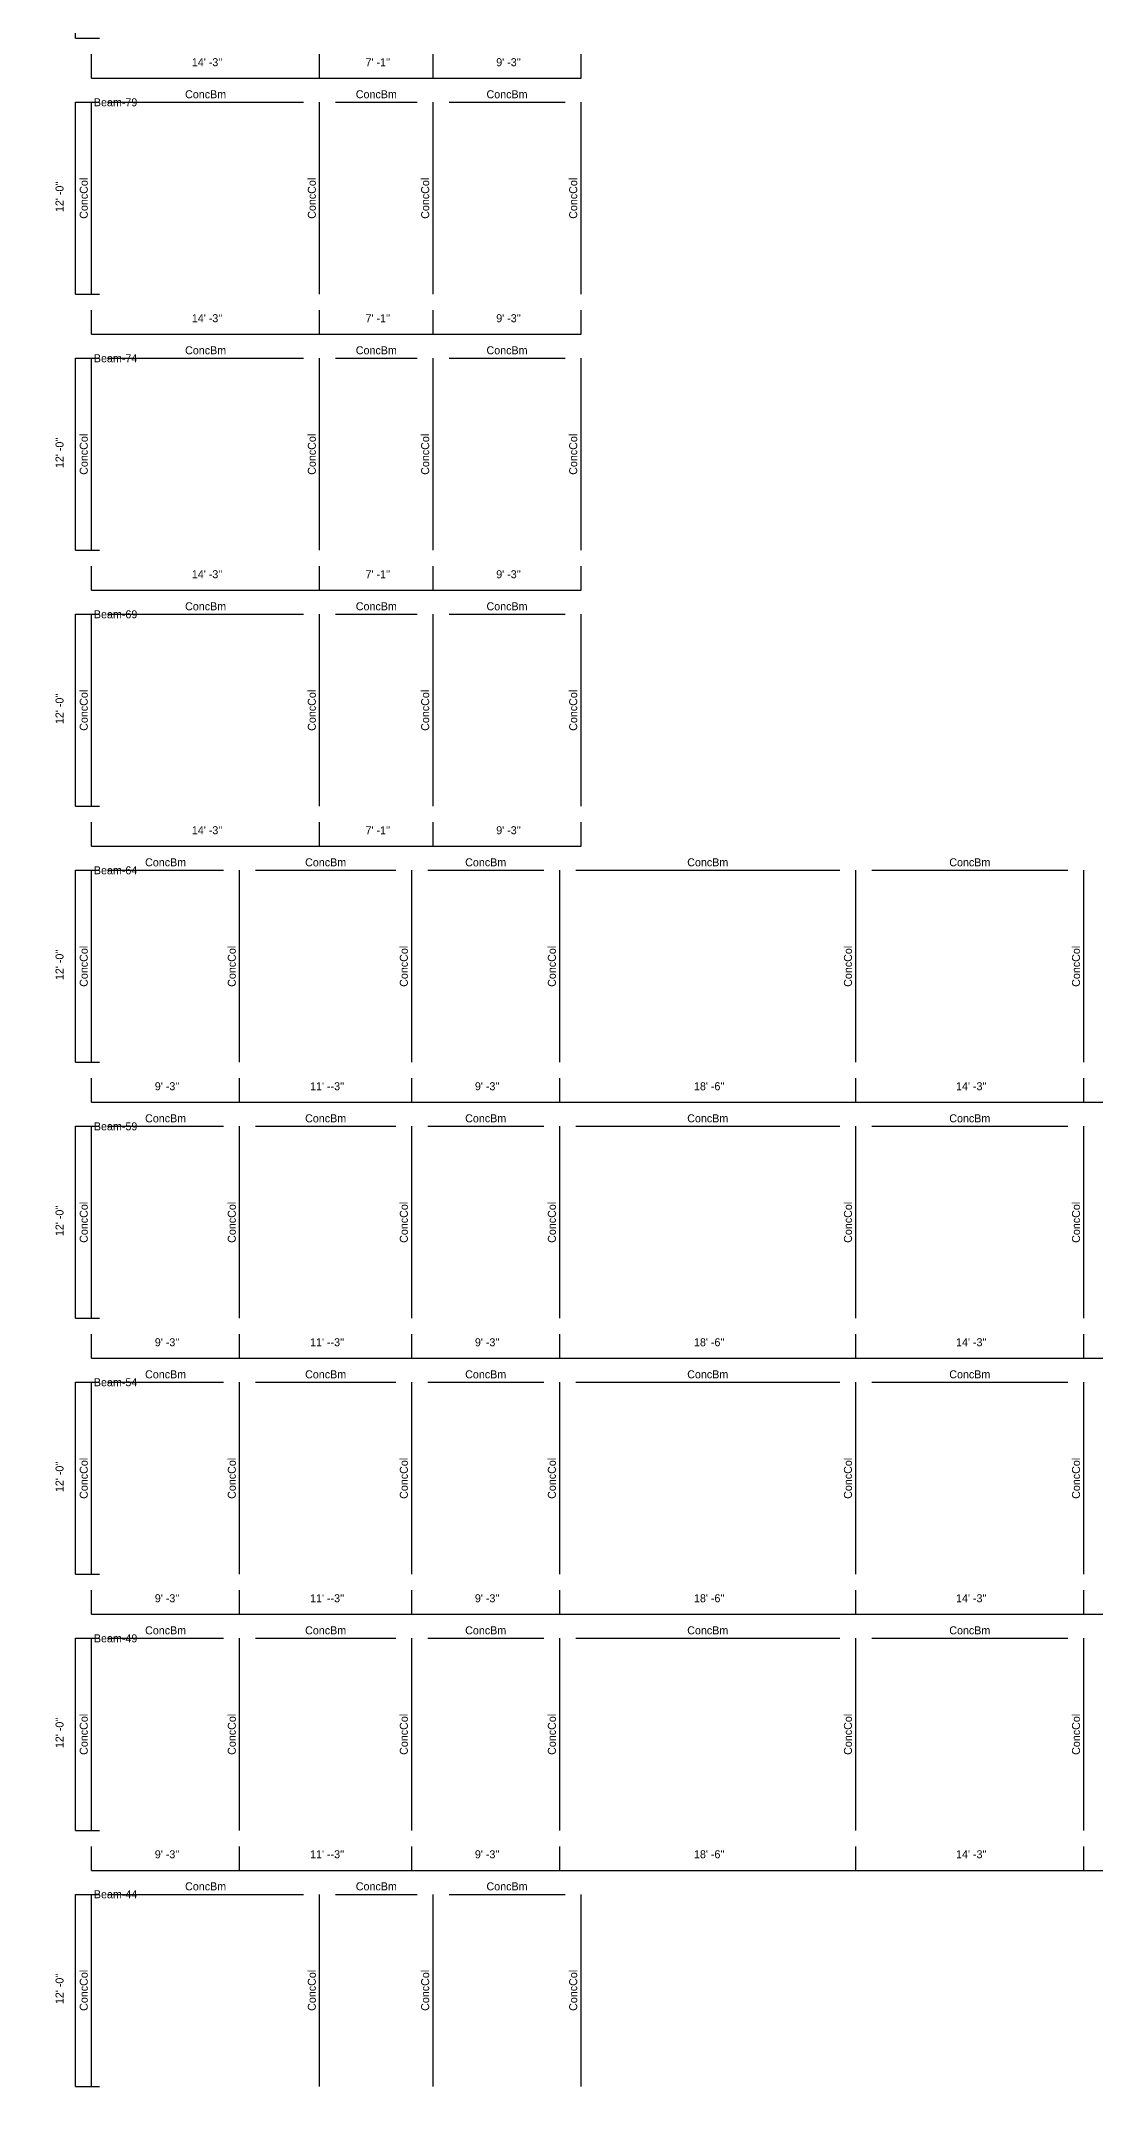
# Model space of a CAD drawing. Extents: x -38 to 2998, y -195 to 11529.
# Drawn here: x -38 to 752, y 1198 to 2734 of the extents above; entities that cross this region are included whole.
import ezdxf
from ezdxf.enums import TextEntityAlignment as Align

# ---------------------------------------------------------------- set-up
doc = ezdxf.new("R2010")
doc.units = 0
doc.header["$MEASUREMENT"] = 0
doc.layers.get('0').update_dxf_attribs({"linetype": 'CONTINUOUS'})
for name, color, linetype in [('CENTERLINES', 7, 'CONTINUOUS'), ('DIMENSIONS', 4, 'CONTINUOUS'), ('TEXT', 5, 'CONTINUOUS')]:
    doc.layers.add(name, color=color, linetype=linetype)
doc.dimstyles.get("Standard").update_dxf_attribs({"dimtxt": 0.18, "dimasz": 0.18, "dimexe": 0.18, "dimexo": 0.0625, "dimgap": 0.09, "dimtad": 0, "dimtih": 1, "dimtoh": 1, "dimdec": 4, "dimzin": 0, "dimtxsty": 'STANDARD', "dimcen": 0.09, "dimazin": 3, "dimtfac": 1, "dimtdec": 4, "dimtofl": 0, "dimtmove": 0, "dimatfit": 3, "dimtolj": 1, "dimtzin": 0})

# ---------------------------------------------------------------- blocks, each defined once
blk = doc.blocks.new('*D617')
at = {"color": 1, "linetype": 'BYBLOCK'}
for points in [[(-8.3, 1340.3), (-7.2, 1339.2), (-16.8, 1348.8), (-15.7, 1347.7)], [(-8.3, 1196.3), (-7.2, 1195.2), (-16.8, 1204.8), (-15.7, 1203.7)]]:
    blk.add_solid(points, dxfattribs=at)
at = {"layer": 'DIMENSIONS', "color": 9, "linetype": 'BYBLOCK'}
for p, q in [((-12, 1344), (6, 1344)), ((-12, 1200), (6, 1200))]:
    blk.add_line(p, q, dxfattribs=at)
at = {"layer": 'DIMENSIONS', "color": 0, "linetype": 'BYBLOCK'}
blk.add_line((-12, 1200), (-12, 1344), dxfattribs=at)
at = {"layer": 'DIMENSIONS', "color": 0, "linetype": 'BYBLOCK', "insert": (-24, 1272), "char_height": 6, "attachment_point": 5, "rotation": 90}
blk.add_mtext("\\A1; 12' -0''", dxfattribs=at)
blk = doc.blocks.new('*D618')
at = {"color": 1, "linetype": 'BYBLOCK'}
for points in [[(4.8, 1366.8), (3.7, 1365.7), (-3.7, 1358.3), (-4.8, 1357.2)], [(115.8, 1366.8), (114.7, 1365.7), (107.3, 1358.3), (106.2, 1357.2)]]:
    blk.add_solid(points, dxfattribs=at)
at = {"layer": 'DIMENSIONS', "color": 9, "linetype": 'BYBLOCK'}
for p, q in [((0, 1362), (0, 1380)), ((111, 1362), (111, 1380))]:
    blk.add_line(p, q, dxfattribs=at)
at = {"layer": 'DIMENSIONS', "color": 0, "linetype": 'BYBLOCK'}
blk.add_line((0, 1362), (111, 1362), dxfattribs=at)
at = {"layer": 'DIMENSIONS', "color": 0, "linetype": 'BYBLOCK', "insert": (55.5, 1374), "char_height": 6, "attachment_point": 5}
blk.add_mtext("\\A1; 9' -3''", dxfattribs=at)
blk = doc.blocks.new('*D619')
at = {"color": 1, "linetype": 'BYBLOCK'}
for points in [[(115.8, 1366.8), (114.7, 1365.7), (107.3, 1358.3), (106.2, 1357.2)], [(244.8, 1366.8), (243.7, 1365.7), (236.3, 1358.3), (235.2, 1357.2)]]:
    blk.add_solid(points, dxfattribs=at)
at = {"layer": 'DIMENSIONS', "color": 9, "linetype": 'BYBLOCK'}
for p, q in [((111, 1362), (111, 1380)), ((240, 1362), (240, 1380))]:
    blk.add_line(p, q, dxfattribs=at)
at = {"layer": 'DIMENSIONS', "color": 0, "linetype": 'BYBLOCK'}
blk.add_line((111, 1362), (240, 1362), dxfattribs=at)
at = {"layer": 'DIMENSIONS', "color": 0, "linetype": 'BYBLOCK', "insert": (175.5, 1374), "char_height": 6, "attachment_point": 5}
blk.add_mtext("\\A1; 11' --3''", dxfattribs=at)
blk = doc.blocks.new('*D620')
at = {"color": 1, "linetype": 'BYBLOCK'}
for points in [[(244.8, 1366.8), (243.7, 1365.7), (236.3, 1358.3), (235.2, 1357.2)], [(355.8, 1366.8), (354.7, 1365.7), (347.3, 1358.3), (346.2, 1357.2)]]:
    blk.add_solid(points, dxfattribs=at)
at = {"layer": 'DIMENSIONS', "color": 9, "linetype": 'BYBLOCK'}
for p, q in [((240, 1362), (240, 1380)), ((351, 1362), (351, 1380))]:
    blk.add_line(p, q, dxfattribs=at)
at = {"layer": 'DIMENSIONS', "color": 0, "linetype": 'BYBLOCK'}
blk.add_line((240, 1362), (351, 1362), dxfattribs=at)
at = {"layer": 'DIMENSIONS', "color": 0, "linetype": 'BYBLOCK', "insert": (295.5, 1374), "char_height": 6, "attachment_point": 5}
blk.add_mtext("\\A1; 9' -3''", dxfattribs=at)
blk = doc.blocks.new('*D621')
at = {"color": 1, "linetype": 'BYBLOCK'}
for points in [[(355.8, 1366.8), (354.7, 1365.7), (347.3, 1358.3), (346.2, 1357.2)], [(577.8, 1366.8), (576.7, 1365.7), (569.3, 1358.3), (568.2, 1357.2)]]:
    blk.add_solid(points, dxfattribs=at)
at = {"layer": 'DIMENSIONS', "color": 9, "linetype": 'BYBLOCK'}
for p, q in [((351, 1362), (351, 1380)), ((573, 1362), (573, 1380))]:
    blk.add_line(p, q, dxfattribs=at)
at = {"layer": 'DIMENSIONS', "color": 0, "linetype": 'BYBLOCK'}
blk.add_line((351, 1362), (573, 1362), dxfattribs=at)
at = {"layer": 'DIMENSIONS', "color": 0, "linetype": 'BYBLOCK', "insert": (462, 1374), "char_height": 6, "attachment_point": 5}
blk.add_mtext("\\A1; 18' -6''", dxfattribs=at)
blk = doc.blocks.new('*D622')
at = {"color": 1, "linetype": 'BYBLOCK'}
for points in [[(577.8, 1366.8), (576.7, 1365.7), (569.3, 1358.3), (568.2, 1357.2)], [(748.8, 1366.8), (747.7, 1365.7), (740.3, 1358.3), (739.2, 1357.2)]]:
    blk.add_solid(points, dxfattribs=at)
at = {"layer": 'DIMENSIONS', "color": 9, "linetype": 'BYBLOCK'}
for p, q in [((573, 1362), (573, 1380)), ((744, 1362), (744, 1380))]:
    blk.add_line(p, q, dxfattribs=at)
at = {"layer": 'DIMENSIONS', "color": 0, "linetype": 'BYBLOCK'}
blk.add_line((573, 1362), (744, 1362), dxfattribs=at)
at = {"layer": 'DIMENSIONS', "color": 0, "linetype": 'BYBLOCK', "insert": (658.5, 1374), "char_height": 6, "attachment_point": 5}
blk.add_mtext("\\A1; 14' -3''", dxfattribs=at)
blk = doc.blocks.new('*D623')
at = {"color": 1, "linetype": 'BYBLOCK'}
for points in [[(748.8, 1366.8), (747.7, 1365.7), (740.3, 1358.3), (739.2, 1357.2)], [(919.8, 1366.8), (918.7, 1365.7), (911.3, 1358.3), (910.2, 1357.2)]]:
    blk.add_solid(points, dxfattribs=at)
at = {"layer": 'DIMENSIONS', "color": 9, "linetype": 'BYBLOCK'}
for p, q in [((744, 1362), (744, 1380)), ((915, 1362), (915, 1380))]:
    blk.add_line(p, q, dxfattribs=at)
at = {"layer": 'DIMENSIONS', "color": 0, "linetype": 'BYBLOCK'}
blk.add_line((744, 1362), (915, 1362), dxfattribs=at)
at = {"layer": 'DIMENSIONS', "color": 0, "linetype": 'BYBLOCK', "insert": (829.5, 1374), "char_height": 6, "attachment_point": 5}
blk.add_mtext("\\A1; 14' -3''", dxfattribs=at)
blk = doc.blocks.new('*D633')
at = {"color": 1, "linetype": 'BYBLOCK'}
for points in [[(-8.3, 1532.3), (-7.2, 1531.2), (-16.8, 1540.8), (-15.7, 1539.7)], [(-8.3, 1388.3), (-7.2, 1387.2), (-16.8, 1396.8), (-15.7, 1395.7)]]:
    blk.add_solid(points, dxfattribs=at)
at = {"layer": 'DIMENSIONS', "color": 9, "linetype": 'BYBLOCK'}
for p, q in [((-12, 1536), (6, 1536)), ((-12, 1392), (6, 1392))]:
    blk.add_line(p, q, dxfattribs=at)
at = {"layer": 'DIMENSIONS', "color": 0, "linetype": 'BYBLOCK'}
blk.add_line((-12, 1392), (-12, 1536), dxfattribs=at)
at = {"layer": 'DIMENSIONS', "color": 0, "linetype": 'BYBLOCK', "insert": (-24, 1464), "char_height": 6, "attachment_point": 5, "rotation": 90}
blk.add_mtext("\\A1; 12' -0''", dxfattribs=at)
blk = doc.blocks.new('*D634')
at = {"color": 1, "linetype": 'BYBLOCK'}
for points in [[(4.8, 1558.8), (3.7, 1557.7), (-3.7, 1550.3), (-4.8, 1549.2)], [(115.8, 1558.8), (114.7, 1557.7), (107.3, 1550.3), (106.2, 1549.2)]]:
    blk.add_solid(points, dxfattribs=at)
at = {"layer": 'DIMENSIONS', "color": 9, "linetype": 'BYBLOCK'}
for p, q in [((0, 1554), (0, 1572)), ((111, 1554), (111, 1572))]:
    blk.add_line(p, q, dxfattribs=at)
at = {"layer": 'DIMENSIONS', "color": 0, "linetype": 'BYBLOCK'}
blk.add_line((0, 1554), (111, 1554), dxfattribs=at)
at = {"layer": 'DIMENSIONS', "color": 0, "linetype": 'BYBLOCK', "insert": (55.5, 1566), "char_height": 6, "attachment_point": 5}
blk.add_mtext("\\A1; 9' -3''", dxfattribs=at)
blk = doc.blocks.new('*D635')
at = {"color": 1, "linetype": 'BYBLOCK'}
for points in [[(115.8, 1558.8), (114.7, 1557.7), (107.3, 1550.3), (106.2, 1549.2)], [(244.8, 1558.8), (243.7, 1557.7), (236.3, 1550.3), (235.2, 1549.2)]]:
    blk.add_solid(points, dxfattribs=at)
at = {"layer": 'DIMENSIONS', "color": 9, "linetype": 'BYBLOCK'}
for p, q in [((111, 1554), (111, 1572)), ((240, 1554), (240, 1572))]:
    blk.add_line(p, q, dxfattribs=at)
at = {"layer": 'DIMENSIONS', "color": 0, "linetype": 'BYBLOCK'}
blk.add_line((111, 1554), (240, 1554), dxfattribs=at)
at = {"layer": 'DIMENSIONS', "color": 0, "linetype": 'BYBLOCK', "insert": (175.5, 1566), "char_height": 6, "attachment_point": 5}
blk.add_mtext("\\A1; 11' --3''", dxfattribs=at)
blk = doc.blocks.new('*D636')
at = {"color": 1, "linetype": 'BYBLOCK'}
for points in [[(244.8, 1558.8), (243.7, 1557.7), (236.3, 1550.3), (235.2, 1549.2)], [(355.8, 1558.8), (354.7, 1557.7), (347.3, 1550.3), (346.2, 1549.2)]]:
    blk.add_solid(points, dxfattribs=at)
at = {"layer": 'DIMENSIONS', "color": 9, "linetype": 'BYBLOCK'}
for p, q in [((240, 1554), (240, 1572)), ((351, 1554), (351, 1572))]:
    blk.add_line(p, q, dxfattribs=at)
at = {"layer": 'DIMENSIONS', "color": 0, "linetype": 'BYBLOCK'}
blk.add_line((240, 1554), (351, 1554), dxfattribs=at)
at = {"layer": 'DIMENSIONS', "color": 0, "linetype": 'BYBLOCK', "insert": (295.5, 1566), "char_height": 6, "attachment_point": 5}
blk.add_mtext("\\A1; 9' -3''", dxfattribs=at)
blk = doc.blocks.new('*D637')
at = {"color": 1, "linetype": 'BYBLOCK'}
for points in [[(355.8, 1558.8), (354.7, 1557.7), (347.3, 1550.3), (346.2, 1549.2)], [(577.8, 1558.8), (576.7, 1557.7), (569.3, 1550.3), (568.2, 1549.2)]]:
    blk.add_solid(points, dxfattribs=at)
at = {"layer": 'DIMENSIONS', "color": 9, "linetype": 'BYBLOCK'}
for p, q in [((351, 1554), (351, 1572)), ((573, 1554), (573, 1572))]:
    blk.add_line(p, q, dxfattribs=at)
at = {"layer": 'DIMENSIONS', "color": 0, "linetype": 'BYBLOCK'}
blk.add_line((351, 1554), (573, 1554), dxfattribs=at)
at = {"layer": 'DIMENSIONS', "color": 0, "linetype": 'BYBLOCK', "insert": (462, 1566), "char_height": 6, "attachment_point": 5}
blk.add_mtext("\\A1; 18' -6''", dxfattribs=at)
blk = doc.blocks.new('*D638')
at = {"color": 1, "linetype": 'BYBLOCK'}
for points in [[(577.8, 1558.8), (576.7, 1557.7), (569.3, 1550.3), (568.2, 1549.2)], [(748.8, 1558.8), (747.7, 1557.7), (740.3, 1550.3), (739.2, 1549.2)]]:
    blk.add_solid(points, dxfattribs=at)
at = {"layer": 'DIMENSIONS', "color": 9, "linetype": 'BYBLOCK'}
for p, q in [((573, 1554), (573, 1572)), ((744, 1554), (744, 1572))]:
    blk.add_line(p, q, dxfattribs=at)
at = {"layer": 'DIMENSIONS', "color": 0, "linetype": 'BYBLOCK'}
blk.add_line((573, 1554), (744, 1554), dxfattribs=at)
at = {"layer": 'DIMENSIONS', "color": 0, "linetype": 'BYBLOCK', "insert": (658.5, 1566), "char_height": 6, "attachment_point": 5}
blk.add_mtext("\\A1; 14' -3''", dxfattribs=at)
blk = doc.blocks.new('*D639')
at = {"color": 1, "linetype": 'BYBLOCK'}
for points in [[(748.8, 1558.8), (747.7, 1557.7), (740.3, 1550.3), (739.2, 1549.2)], [(919.8, 1558.8), (918.7, 1557.7), (911.3, 1550.3), (910.2, 1549.2)]]:
    blk.add_solid(points, dxfattribs=at)
at = {"layer": 'DIMENSIONS', "color": 9, "linetype": 'BYBLOCK'}
for p, q in [((744, 1554), (744, 1572)), ((915, 1554), (915, 1572))]:
    blk.add_line(p, q, dxfattribs=at)
at = {"layer": 'DIMENSIONS', "color": 0, "linetype": 'BYBLOCK'}
blk.add_line((744, 1554), (915, 1554), dxfattribs=at)
at = {"layer": 'DIMENSIONS', "color": 0, "linetype": 'BYBLOCK', "insert": (829.5, 1566), "char_height": 6, "attachment_point": 5}
blk.add_mtext("\\A1; 14' -3''", dxfattribs=at)
blk = doc.blocks.new('*D649')
at = {"color": 1, "linetype": 'BYBLOCK'}
for points in [[(-8.3, 1724.3), (-7.2, 1723.2), (-16.8, 1732.8), (-15.7, 1731.7)], [(-8.3, 1580.3), (-7.2, 1579.2), (-16.8, 1588.8), (-15.7, 1587.7)]]:
    blk.add_solid(points, dxfattribs=at)
at = {"layer": 'DIMENSIONS', "color": 9, "linetype": 'BYBLOCK'}
for p, q in [((-12, 1728), (6, 1728)), ((-12, 1584), (6, 1584))]:
    blk.add_line(p, q, dxfattribs=at)
at = {"layer": 'DIMENSIONS', "color": 0, "linetype": 'BYBLOCK'}
blk.add_line((-12, 1584), (-12, 1728), dxfattribs=at)
at = {"layer": 'DIMENSIONS', "color": 0, "linetype": 'BYBLOCK', "insert": (-24, 1656), "char_height": 6, "attachment_point": 5, "rotation": 90}
blk.add_mtext("\\A1; 12' -0''", dxfattribs=at)
blk = doc.blocks.new('*D650')
at = {"color": 1, "linetype": 'BYBLOCK'}
for points in [[(4.8, 1750.8), (3.7, 1749.7), (-3.7, 1742.3), (-4.8, 1741.2)], [(115.8, 1750.8), (114.7, 1749.7), (107.3, 1742.3), (106.2, 1741.2)]]:
    blk.add_solid(points, dxfattribs=at)
at = {"layer": 'DIMENSIONS', "color": 9, "linetype": 'BYBLOCK'}
for p, q in [((0, 1746), (0, 1764)), ((111, 1746), (111, 1764))]:
    blk.add_line(p, q, dxfattribs=at)
at = {"layer": 'DIMENSIONS', "color": 0, "linetype": 'BYBLOCK'}
blk.add_line((0, 1746), (111, 1746), dxfattribs=at)
at = {"layer": 'DIMENSIONS', "color": 0, "linetype": 'BYBLOCK', "insert": (55.5, 1758), "char_height": 6, "attachment_point": 5}
blk.add_mtext("\\A1; 9' -3''", dxfattribs=at)
blk = doc.blocks.new('*D651')
at = {"color": 1, "linetype": 'BYBLOCK'}
for points in [[(115.8, 1750.8), (114.7, 1749.7), (107.3, 1742.3), (106.2, 1741.2)], [(244.8, 1750.8), (243.7, 1749.7), (236.3, 1742.3), (235.2, 1741.2)]]:
    blk.add_solid(points, dxfattribs=at)
at = {"layer": 'DIMENSIONS', "color": 9, "linetype": 'BYBLOCK'}
for p, q in [((111, 1746), (111, 1764)), ((240, 1746), (240, 1764))]:
    blk.add_line(p, q, dxfattribs=at)
at = {"layer": 'DIMENSIONS', "color": 0, "linetype": 'BYBLOCK'}
blk.add_line((111, 1746), (240, 1746), dxfattribs=at)
at = {"layer": 'DIMENSIONS', "color": 0, "linetype": 'BYBLOCK', "insert": (175.5, 1758), "char_height": 6, "attachment_point": 5}
blk.add_mtext("\\A1; 11' --3''", dxfattribs=at)
blk = doc.blocks.new('*D652')
at = {"color": 1, "linetype": 'BYBLOCK'}
for points in [[(244.8, 1750.8), (243.7, 1749.7), (236.3, 1742.3), (235.2, 1741.2)], [(355.8, 1750.8), (354.7, 1749.7), (347.3, 1742.3), (346.2, 1741.2)]]:
    blk.add_solid(points, dxfattribs=at)
at = {"layer": 'DIMENSIONS', "color": 9, "linetype": 'BYBLOCK'}
for p, q in [((240, 1746), (240, 1764)), ((351, 1746), (351, 1764))]:
    blk.add_line(p, q, dxfattribs=at)
at = {"layer": 'DIMENSIONS', "color": 0, "linetype": 'BYBLOCK'}
blk.add_line((240, 1746), (351, 1746), dxfattribs=at)
at = {"layer": 'DIMENSIONS', "color": 0, "linetype": 'BYBLOCK', "insert": (295.5, 1758), "char_height": 6, "attachment_point": 5}
blk.add_mtext("\\A1; 9' -3''", dxfattribs=at)
blk = doc.blocks.new('*D653')
at = {"color": 1, "linetype": 'BYBLOCK'}
for points in [[(355.8, 1750.8), (354.7, 1749.7), (347.3, 1742.3), (346.2, 1741.2)], [(577.8, 1750.8), (576.7, 1749.7), (569.3, 1742.3), (568.2, 1741.2)]]:
    blk.add_solid(points, dxfattribs=at)
at = {"layer": 'DIMENSIONS', "color": 9, "linetype": 'BYBLOCK'}
for p, q in [((351, 1746), (351, 1764)), ((573, 1746), (573, 1764))]:
    blk.add_line(p, q, dxfattribs=at)
at = {"layer": 'DIMENSIONS', "color": 0, "linetype": 'BYBLOCK'}
blk.add_line((351, 1746), (573, 1746), dxfattribs=at)
at = {"layer": 'DIMENSIONS', "color": 0, "linetype": 'BYBLOCK', "insert": (462, 1758), "char_height": 6, "attachment_point": 5}
blk.add_mtext("\\A1; 18' -6''", dxfattribs=at)
blk = doc.blocks.new('*D654')
at = {"color": 1, "linetype": 'BYBLOCK'}
for points in [[(577.8, 1750.8), (576.7, 1749.7), (569.3, 1742.3), (568.2, 1741.2)], [(748.8, 1750.8), (747.7, 1749.7), (740.3, 1742.3), (739.2, 1741.2)]]:
    blk.add_solid(points, dxfattribs=at)
at = {"layer": 'DIMENSIONS', "color": 9, "linetype": 'BYBLOCK'}
for p, q in [((573, 1746), (573, 1764)), ((744, 1746), (744, 1764))]:
    blk.add_line(p, q, dxfattribs=at)
at = {"layer": 'DIMENSIONS', "color": 0, "linetype": 'BYBLOCK'}
blk.add_line((573, 1746), (744, 1746), dxfattribs=at)
at = {"layer": 'DIMENSIONS', "color": 0, "linetype": 'BYBLOCK', "insert": (658.5, 1758), "char_height": 6, "attachment_point": 5}
blk.add_mtext("\\A1; 14' -3''", dxfattribs=at)
blk = doc.blocks.new('*D655')
at = {"color": 1, "linetype": 'BYBLOCK'}
for points in [[(748.8, 1750.8), (747.7, 1749.7), (740.3, 1742.3), (739.2, 1741.2)], [(919.8, 1750.8), (918.7, 1749.7), (911.3, 1742.3), (910.2, 1741.2)]]:
    blk.add_solid(points, dxfattribs=at)
at = {"layer": 'DIMENSIONS', "color": 9, "linetype": 'BYBLOCK'}
for p, q in [((744, 1746), (744, 1764)), ((915, 1746), (915, 1764))]:
    blk.add_line(p, q, dxfattribs=at)
at = {"layer": 'DIMENSIONS', "color": 0, "linetype": 'BYBLOCK'}
blk.add_line((744, 1746), (915, 1746), dxfattribs=at)
at = {"layer": 'DIMENSIONS', "color": 0, "linetype": 'BYBLOCK', "insert": (829.5, 1758), "char_height": 6, "attachment_point": 5}
blk.add_mtext("\\A1; 14' -3''", dxfattribs=at)
blk = doc.blocks.new('*D665')
at = {"color": 1, "linetype": 'BYBLOCK'}
for points in [[(-8.3, 1916.3), (-7.2, 1915.2), (-16.8, 1924.8), (-15.7, 1923.7)], [(-8.3, 1772.3), (-7.2, 1771.2), (-16.8, 1780.8), (-15.7, 1779.7)]]:
    blk.add_solid(points, dxfattribs=at)
at = {"layer": 'DIMENSIONS', "color": 9, "linetype": 'BYBLOCK'}
for p, q in [((-12, 1920), (6, 1920)), ((-12, 1776), (6, 1776))]:
    blk.add_line(p, q, dxfattribs=at)
at = {"layer": 'DIMENSIONS', "color": 0, "linetype": 'BYBLOCK'}
blk.add_line((-12, 1776), (-12, 1920), dxfattribs=at)
at = {"layer": 'DIMENSIONS', "color": 0, "linetype": 'BYBLOCK', "insert": (-24, 1848), "char_height": 6, "attachment_point": 5, "rotation": 90}
blk.add_mtext("\\A1; 12' -0''", dxfattribs=at)
blk = doc.blocks.new('*D666')
at = {"color": 1, "linetype": 'BYBLOCK'}
for points in [[(4.8, 1942.8), (3.7, 1941.7), (-3.7, 1934.3), (-4.8, 1933.2)], [(115.8, 1942.8), (114.7, 1941.7), (107.3, 1934.3), (106.2, 1933.2)]]:
    blk.add_solid(points, dxfattribs=at)
at = {"layer": 'DIMENSIONS', "color": 9, "linetype": 'BYBLOCK'}
for p, q in [((0, 1938), (0, 1956)), ((111, 1938), (111, 1956))]:
    blk.add_line(p, q, dxfattribs=at)
at = {"layer": 'DIMENSIONS', "color": 0, "linetype": 'BYBLOCK'}
blk.add_line((0, 1938), (111, 1938), dxfattribs=at)
at = {"layer": 'DIMENSIONS', "color": 0, "linetype": 'BYBLOCK', "insert": (55.5, 1950), "char_height": 6, "attachment_point": 5}
blk.add_mtext("\\A1; 9' -3''", dxfattribs=at)
blk = doc.blocks.new('*D667')
at = {"color": 1, "linetype": 'BYBLOCK'}
for points in [[(115.8, 1942.8), (114.7, 1941.7), (107.3, 1934.3), (106.2, 1933.2)], [(244.8, 1942.8), (243.7, 1941.7), (236.3, 1934.3), (235.2, 1933.2)]]:
    blk.add_solid(points, dxfattribs=at)
at = {"layer": 'DIMENSIONS', "color": 9, "linetype": 'BYBLOCK'}
for p, q in [((111, 1938), (111, 1956)), ((240, 1938), (240, 1956))]:
    blk.add_line(p, q, dxfattribs=at)
at = {"layer": 'DIMENSIONS', "color": 0, "linetype": 'BYBLOCK'}
blk.add_line((111, 1938), (240, 1938), dxfattribs=at)
at = {"layer": 'DIMENSIONS', "color": 0, "linetype": 'BYBLOCK', "insert": (175.5, 1950), "char_height": 6, "attachment_point": 5}
blk.add_mtext("\\A1; 11' --3''", dxfattribs=at)
blk = doc.blocks.new('*D668')
at = {"color": 1, "linetype": 'BYBLOCK'}
for points in [[(244.8, 1942.8), (243.7, 1941.7), (236.3, 1934.3), (235.2, 1933.2)], [(355.8, 1942.8), (354.7, 1941.7), (347.3, 1934.3), (346.2, 1933.2)]]:
    blk.add_solid(points, dxfattribs=at)
at = {"layer": 'DIMENSIONS', "color": 9, "linetype": 'BYBLOCK'}
for p, q in [((240, 1938), (240, 1956)), ((351, 1938), (351, 1956))]:
    blk.add_line(p, q, dxfattribs=at)
at = {"layer": 'DIMENSIONS', "color": 0, "linetype": 'BYBLOCK'}
blk.add_line((240, 1938), (351, 1938), dxfattribs=at)
at = {"layer": 'DIMENSIONS', "color": 0, "linetype": 'BYBLOCK', "insert": (295.5, 1950), "char_height": 6, "attachment_point": 5}
blk.add_mtext("\\A1; 9' -3''", dxfattribs=at)
blk = doc.blocks.new('*D669')
at = {"color": 1, "linetype": 'BYBLOCK'}
for points in [[(355.8, 1942.8), (354.7, 1941.7), (347.3, 1934.3), (346.2, 1933.2)], [(577.8, 1942.8), (576.7, 1941.7), (569.3, 1934.3), (568.2, 1933.2)]]:
    blk.add_solid(points, dxfattribs=at)
at = {"layer": 'DIMENSIONS', "color": 9, "linetype": 'BYBLOCK'}
for p, q in [((351, 1938), (351, 1956)), ((573, 1938), (573, 1956))]:
    blk.add_line(p, q, dxfattribs=at)
at = {"layer": 'DIMENSIONS', "color": 0, "linetype": 'BYBLOCK'}
blk.add_line((351, 1938), (573, 1938), dxfattribs=at)
at = {"layer": 'DIMENSIONS', "color": 0, "linetype": 'BYBLOCK', "insert": (462, 1950), "char_height": 6, "attachment_point": 5}
blk.add_mtext("\\A1; 18' -6''", dxfattribs=at)
blk = doc.blocks.new('*D670')
at = {"color": 1, "linetype": 'BYBLOCK'}
for points in [[(577.8, 1942.8), (576.7, 1941.7), (569.3, 1934.3), (568.2, 1933.2)], [(748.8, 1942.8), (747.7, 1941.7), (740.3, 1934.3), (739.2, 1933.2)]]:
    blk.add_solid(points, dxfattribs=at)
at = {"layer": 'DIMENSIONS', "color": 9, "linetype": 'BYBLOCK'}
for p, q in [((573, 1938), (573, 1956)), ((744, 1938), (744, 1956))]:
    blk.add_line(p, q, dxfattribs=at)
at = {"layer": 'DIMENSIONS', "color": 0, "linetype": 'BYBLOCK'}
blk.add_line((573, 1938), (744, 1938), dxfattribs=at)
at = {"layer": 'DIMENSIONS', "color": 0, "linetype": 'BYBLOCK', "insert": (658.5, 1950), "char_height": 6, "attachment_point": 5}
blk.add_mtext("\\A1; 14' -3''", dxfattribs=at)
blk = doc.blocks.new('*D671')
at = {"color": 1, "linetype": 'BYBLOCK'}
for points in [[(748.8, 1942.8), (747.7, 1941.7), (740.3, 1934.3), (739.2, 1933.2)], [(919.8, 1942.8), (918.7, 1941.7), (911.3, 1934.3), (910.2, 1933.2)]]:
    blk.add_solid(points, dxfattribs=at)
at = {"layer": 'DIMENSIONS', "color": 9, "linetype": 'BYBLOCK'}
for p, q in [((744, 1938), (744, 1956)), ((915, 1938), (915, 1956))]:
    blk.add_line(p, q, dxfattribs=at)
at = {"layer": 'DIMENSIONS', "color": 0, "linetype": 'BYBLOCK'}
blk.add_line((744, 1938), (915, 1938), dxfattribs=at)
at = {"layer": 'DIMENSIONS', "color": 0, "linetype": 'BYBLOCK', "insert": (829.5, 1950), "char_height": 6, "attachment_point": 5}
blk.add_mtext("\\A1; 14' -3''", dxfattribs=at)
blk = doc.blocks.new('*D681')
at = {"color": 1, "linetype": 'BYBLOCK'}
for points in [[(-8.3, 2108.3), (-7.2, 2107.2), (-16.8, 2116.8), (-15.7, 2115.7)], [(-8.3, 1964.3), (-7.2, 1963.2), (-16.8, 1972.8), (-15.7, 1971.7)]]:
    blk.add_solid(points, dxfattribs=at)
at = {"layer": 'DIMENSIONS', "color": 9, "linetype": 'BYBLOCK'}
for p, q in [((-12, 2112), (6, 2112)), ((-12, 1968), (6, 1968))]:
    blk.add_line(p, q, dxfattribs=at)
at = {"layer": 'DIMENSIONS', "color": 0, "linetype": 'BYBLOCK'}
blk.add_line((-12, 1968), (-12, 2112), dxfattribs=at)
at = {"layer": 'DIMENSIONS', "color": 0, "linetype": 'BYBLOCK', "insert": (-24, 2040), "char_height": 6, "attachment_point": 5, "rotation": 90}
blk.add_mtext("\\A1; 12' -0''", dxfattribs=at)
blk = doc.blocks.new('*D682')
at = {"color": 1, "linetype": 'BYBLOCK'}
for points in [[(4.8, 2134.8), (3.7, 2133.7), (-3.7, 2126.3), (-4.8, 2125.2)], [(175.8, 2134.8), (174.7, 2133.7), (167.3, 2126.3), (166.2, 2125.2)]]:
    blk.add_solid(points, dxfattribs=at)
at = {"layer": 'DIMENSIONS', "color": 9, "linetype": 'BYBLOCK'}
for p, q in [((0, 2130), (0, 2148)), ((171, 2130), (171, 2148))]:
    blk.add_line(p, q, dxfattribs=at)
at = {"layer": 'DIMENSIONS', "color": 0, "linetype": 'BYBLOCK'}
blk.add_line((0, 2130), (171, 2130), dxfattribs=at)
at = {"layer": 'DIMENSIONS', "color": 0, "linetype": 'BYBLOCK', "insert": (85.5, 2142), "char_height": 6, "attachment_point": 5}
blk.add_mtext("\\A1; 14' -3''", dxfattribs=at)
blk = doc.blocks.new('*D683')
at = {"color": 1, "linetype": 'BYBLOCK'}
for points in [[(175.8, 2134.8), (174.7, 2133.7), (167.3, 2126.3), (166.2, 2125.2)], [(260.8, 2134.8), (259.7, 2133.7), (252.3, 2126.3), (251.2, 2125.2)]]:
    blk.add_solid(points, dxfattribs=at)
at = {"layer": 'DIMENSIONS', "color": 9, "linetype": 'BYBLOCK'}
for p, q in [((171, 2130), (171, 2148)), ((256, 2130), (256, 2148))]:
    blk.add_line(p, q, dxfattribs=at)
at = {"layer": 'DIMENSIONS', "color": 0, "linetype": 'BYBLOCK'}
blk.add_line((171, 2130), (256, 2130), dxfattribs=at)
at = {"layer": 'DIMENSIONS', "color": 0, "linetype": 'BYBLOCK', "insert": (213.5, 2142), "char_height": 6, "attachment_point": 5}
blk.add_mtext("\\A1; 7' -1''", dxfattribs=at)
blk = doc.blocks.new('*D684')
at = {"color": 1, "linetype": 'BYBLOCK'}
for points in [[(260.8, 2134.8), (259.7, 2133.7), (252.3, 2126.3), (251.2, 2125.2)], [(371.8, 2134.8), (370.7, 2133.7), (363.3, 2126.3), (362.2, 2125.2)]]:
    blk.add_solid(points, dxfattribs=at)
at = {"layer": 'DIMENSIONS', "color": 9, "linetype": 'BYBLOCK'}
for p, q in [((256, 2130), (256, 2148)), ((367, 2130), (367, 2148))]:
    blk.add_line(p, q, dxfattribs=at)
at = {"layer": 'DIMENSIONS', "color": 0, "linetype": 'BYBLOCK'}
blk.add_line((256, 2130), (367, 2130), dxfattribs=at)
at = {"layer": 'DIMENSIONS', "color": 0, "linetype": 'BYBLOCK', "insert": (311.5, 2142), "char_height": 6, "attachment_point": 5}
blk.add_mtext("\\A1; 9' -3''", dxfattribs=at)
blk = doc.blocks.new('*D685')
at = {"color": 1, "linetype": 'BYBLOCK'}
for points in [[(-8.3, 2300.3), (-7.2, 2299.2), (-16.8, 2308.8), (-15.7, 2307.7)], [(-8.3, 2156.3), (-7.2, 2155.2), (-16.8, 2164.8), (-15.7, 2163.7)]]:
    blk.add_solid(points, dxfattribs=at)
at = {"layer": 'DIMENSIONS', "color": 9, "linetype": 'BYBLOCK'}
for p, q in [((-12, 2304), (6, 2304)), ((-12, 2160), (6, 2160))]:
    blk.add_line(p, q, dxfattribs=at)
at = {"layer": 'DIMENSIONS', "color": 0, "linetype": 'BYBLOCK'}
blk.add_line((-12, 2160), (-12, 2304), dxfattribs=at)
at = {"layer": 'DIMENSIONS', "color": 0, "linetype": 'BYBLOCK', "insert": (-24, 2232), "char_height": 6, "attachment_point": 5, "rotation": 90}
blk.add_mtext("\\A1; 12' -0''", dxfattribs=at)
blk = doc.blocks.new('*D686')
at = {"color": 1, "linetype": 'BYBLOCK'}
for points in [[(4.8, 2326.8), (3.7, 2325.7), (-3.7, 2318.3), (-4.8, 2317.2)], [(175.8, 2326.8), (174.7, 2325.7), (167.3, 2318.3), (166.2, 2317.2)]]:
    blk.add_solid(points, dxfattribs=at)
at = {"layer": 'DIMENSIONS', "color": 9, "linetype": 'BYBLOCK'}
for p, q in [((0, 2322), (0, 2340)), ((171, 2322), (171, 2340))]:
    blk.add_line(p, q, dxfattribs=at)
at = {"layer": 'DIMENSIONS', "color": 0, "linetype": 'BYBLOCK'}
blk.add_line((0, 2322), (171, 2322), dxfattribs=at)
at = {"layer": 'DIMENSIONS', "color": 0, "linetype": 'BYBLOCK', "insert": (85.5, 2334), "char_height": 6, "attachment_point": 5}
blk.add_mtext("\\A1; 14' -3''", dxfattribs=at)
blk = doc.blocks.new('*D687')
at = {"color": 1, "linetype": 'BYBLOCK'}
for points in [[(175.8, 2326.8), (174.7, 2325.7), (167.3, 2318.3), (166.2, 2317.2)], [(260.8, 2326.8), (259.7, 2325.7), (252.3, 2318.3), (251.2, 2317.2)]]:
    blk.add_solid(points, dxfattribs=at)
at = {"layer": 'DIMENSIONS', "color": 9, "linetype": 'BYBLOCK'}
for p, q in [((171, 2322), (171, 2340)), ((256, 2322), (256, 2340))]:
    blk.add_line(p, q, dxfattribs=at)
at = {"layer": 'DIMENSIONS', "color": 0, "linetype": 'BYBLOCK'}
blk.add_line((171, 2322), (256, 2322), dxfattribs=at)
at = {"layer": 'DIMENSIONS', "color": 0, "linetype": 'BYBLOCK', "insert": (213.5, 2334), "char_height": 6, "attachment_point": 5}
blk.add_mtext("\\A1; 7' -1''", dxfattribs=at)
blk = doc.blocks.new('*D688')
at = {"color": 1, "linetype": 'BYBLOCK'}
for points in [[(260.8, 2326.8), (259.7, 2325.7), (252.3, 2318.3), (251.2, 2317.2)], [(371.8, 2326.8), (370.7, 2325.7), (363.3, 2318.3), (362.2, 2317.2)]]:
    blk.add_solid(points, dxfattribs=at)
at = {"layer": 'DIMENSIONS', "color": 9, "linetype": 'BYBLOCK'}
for p, q in [((256, 2322), (256, 2340)), ((367, 2322), (367, 2340))]:
    blk.add_line(p, q, dxfattribs=at)
at = {"layer": 'DIMENSIONS', "color": 0, "linetype": 'BYBLOCK'}
blk.add_line((256, 2322), (367, 2322), dxfattribs=at)
at = {"layer": 'DIMENSIONS', "color": 0, "linetype": 'BYBLOCK', "insert": (311.5, 2334), "char_height": 6, "attachment_point": 5}
blk.add_mtext("\\A1; 9' -3''", dxfattribs=at)
blk = doc.blocks.new('*D689')
at = {"color": 1, "linetype": 'BYBLOCK'}
for points in [[(-8.3, 2492.3), (-7.2, 2491.2), (-16.8, 2500.8), (-15.7, 2499.7)], [(-8.3, 2348.3), (-7.2, 2347.2), (-16.8, 2356.8), (-15.7, 2355.7)]]:
    blk.add_solid(points, dxfattribs=at)
at = {"layer": 'DIMENSIONS', "color": 9, "linetype": 'BYBLOCK'}
for p, q in [((-12, 2496), (6, 2496)), ((-12, 2352), (6, 2352))]:
    blk.add_line(p, q, dxfattribs=at)
at = {"layer": 'DIMENSIONS', "color": 0, "linetype": 'BYBLOCK'}
blk.add_line((-12, 2352), (-12, 2496), dxfattribs=at)
at = {"layer": 'DIMENSIONS', "color": 0, "linetype": 'BYBLOCK', "insert": (-24, 2424), "char_height": 6, "attachment_point": 5, "rotation": 90}
blk.add_mtext("\\A1; 12' -0''", dxfattribs=at)
blk = doc.blocks.new('*D690')
at = {"color": 1, "linetype": 'BYBLOCK'}
for points in [[(4.8, 2518.8), (3.7, 2517.7), (-3.7, 2510.3), (-4.8, 2509.2)], [(175.8, 2518.8), (174.7, 2517.7), (167.3, 2510.3), (166.2, 2509.2)]]:
    blk.add_solid(points, dxfattribs=at)
at = {"layer": 'DIMENSIONS', "color": 9, "linetype": 'BYBLOCK'}
for p, q in [((0, 2514), (0, 2532)), ((171, 2514), (171, 2532))]:
    blk.add_line(p, q, dxfattribs=at)
at = {"layer": 'DIMENSIONS', "color": 0, "linetype": 'BYBLOCK'}
blk.add_line((0, 2514), (171, 2514), dxfattribs=at)
at = {"layer": 'DIMENSIONS', "color": 0, "linetype": 'BYBLOCK', "insert": (85.5, 2526), "char_height": 6, "attachment_point": 5}
blk.add_mtext("\\A1; 14' -3''", dxfattribs=at)
blk = doc.blocks.new('*D691')
at = {"color": 1, "linetype": 'BYBLOCK'}
for points in [[(175.8, 2518.8), (174.7, 2517.7), (167.3, 2510.3), (166.2, 2509.2)], [(260.8, 2518.8), (259.7, 2517.7), (252.3, 2510.3), (251.2, 2509.2)]]:
    blk.add_solid(points, dxfattribs=at)
at = {"layer": 'DIMENSIONS', "color": 9, "linetype": 'BYBLOCK'}
for p, q in [((171, 2514), (171, 2532)), ((256, 2514), (256, 2532))]:
    blk.add_line(p, q, dxfattribs=at)
at = {"layer": 'DIMENSIONS', "color": 0, "linetype": 'BYBLOCK'}
blk.add_line((171, 2514), (256, 2514), dxfattribs=at)
at = {"layer": 'DIMENSIONS', "color": 0, "linetype": 'BYBLOCK', "insert": (213.5, 2526), "char_height": 6, "attachment_point": 5}
blk.add_mtext("\\A1; 7' -1''", dxfattribs=at)
blk = doc.blocks.new('*D692')
at = {"color": 1, "linetype": 'BYBLOCK'}
for points in [[(260.8, 2518.8), (259.7, 2517.7), (252.3, 2510.3), (251.2, 2509.2)], [(371.8, 2518.8), (370.7, 2517.7), (363.3, 2510.3), (362.2, 2509.2)]]:
    blk.add_solid(points, dxfattribs=at)
at = {"layer": 'DIMENSIONS', "color": 9, "linetype": 'BYBLOCK'}
for p, q in [((256, 2514), (256, 2532)), ((367, 2514), (367, 2532))]:
    blk.add_line(p, q, dxfattribs=at)
at = {"layer": 'DIMENSIONS', "color": 0, "linetype": 'BYBLOCK'}
blk.add_line((256, 2514), (367, 2514), dxfattribs=at)
at = {"layer": 'DIMENSIONS', "color": 0, "linetype": 'BYBLOCK', "insert": (311.5, 2526), "char_height": 6, "attachment_point": 5}
blk.add_mtext("\\A1; 9' -3''", dxfattribs=at)
blk = doc.blocks.new('*D693')
at = {"color": 1, "linetype": 'BYBLOCK'}
for points in [[(-8.3, 2684.3), (-7.2, 2683.2), (-16.8, 2692.8), (-15.7, 2691.7)], [(-8.3, 2540.3), (-7.2, 2539.2), (-16.8, 2548.8), (-15.7, 2547.7)]]:
    blk.add_solid(points, dxfattribs=at)
at = {"layer": 'DIMENSIONS', "color": 9, "linetype": 'BYBLOCK'}
for p, q in [((-12, 2688), (6, 2688)), ((-12, 2544), (6, 2544))]:
    blk.add_line(p, q, dxfattribs=at)
at = {"layer": 'DIMENSIONS', "color": 0, "linetype": 'BYBLOCK'}
blk.add_line((-12, 2544), (-12, 2688), dxfattribs=at)
at = {"layer": 'DIMENSIONS', "color": 0, "linetype": 'BYBLOCK', "insert": (-24, 2616), "char_height": 6, "attachment_point": 5, "rotation": 90}
blk.add_mtext("\\A1; 12' -0''", dxfattribs=at)
blk = doc.blocks.new('*D694')
at = {"color": 1, "linetype": 'BYBLOCK'}
for points in [[(4.8, 2710.8), (3.7, 2709.7), (-3.7, 2702.3), (-4.8, 2701.2)], [(175.8, 2710.8), (174.7, 2709.7), (167.3, 2702.3), (166.2, 2701.2)]]:
    blk.add_solid(points, dxfattribs=at)
at = {"layer": 'DIMENSIONS', "color": 9, "linetype": 'BYBLOCK'}
for p, q in [((0, 2706), (0, 2724)), ((171, 2706), (171, 2724))]:
    blk.add_line(p, q, dxfattribs=at)
at = {"layer": 'DIMENSIONS', "color": 0, "linetype": 'BYBLOCK'}
blk.add_line((0, 2706), (171, 2706), dxfattribs=at)
at = {"layer": 'DIMENSIONS', "color": 0, "linetype": 'BYBLOCK', "insert": (85.5, 2718), "char_height": 6, "attachment_point": 5}
blk.add_mtext("\\A1; 14' -3''", dxfattribs=at)
blk = doc.blocks.new('*D695')
at = {"color": 1, "linetype": 'BYBLOCK'}
for points in [[(175.8, 2710.8), (174.7, 2709.7), (167.3, 2702.3), (166.2, 2701.2)], [(260.8, 2710.8), (259.7, 2709.7), (252.3, 2702.3), (251.2, 2701.2)]]:
    blk.add_solid(points, dxfattribs=at)
at = {"layer": 'DIMENSIONS', "color": 9, "linetype": 'BYBLOCK'}
for p, q in [((171, 2706), (171, 2724)), ((256, 2706), (256, 2724))]:
    blk.add_line(p, q, dxfattribs=at)
at = {"layer": 'DIMENSIONS', "color": 0, "linetype": 'BYBLOCK'}
blk.add_line((171, 2706), (256, 2706), dxfattribs=at)
at = {"layer": 'DIMENSIONS', "color": 0, "linetype": 'BYBLOCK', "insert": (213.5, 2718), "char_height": 6, "attachment_point": 5}
blk.add_mtext("\\A1; 7' -1''", dxfattribs=at)
blk = doc.blocks.new('*D696')
at = {"color": 1, "linetype": 'BYBLOCK'}
for points in [[(260.8, 2710.8), (259.7, 2709.7), (252.3, 2702.3), (251.2, 2701.2)], [(371.8, 2710.8), (370.7, 2709.7), (363.3, 2702.3), (362.2, 2701.2)]]:
    blk.add_solid(points, dxfattribs=at)
at = {"layer": 'DIMENSIONS', "color": 9, "linetype": 'BYBLOCK'}
for p, q in [((256, 2706), (256, 2724)), ((367, 2706), (367, 2724))]:
    blk.add_line(p, q, dxfattribs=at)
at = {"layer": 'DIMENSIONS', "color": 0, "linetype": 'BYBLOCK'}
blk.add_line((256, 2706), (367, 2706), dxfattribs=at)
at = {"layer": 'DIMENSIONS', "color": 0, "linetype": 'BYBLOCK', "insert": (311.5, 2718), "char_height": 6, "attachment_point": 5}
blk.add_mtext("\\A1; 9' -3''", dxfattribs=at)
blk = doc.blocks.new('*D697')
at = {"color": 1, "linetype": 'BYBLOCK'}
for points in [[(-8.3, 2876.3), (-7.2, 2875.2), (-16.8, 2884.8), (-15.7, 2883.7)], [(-8.3, 2732.3), (-7.2, 2731.2), (-16.8, 2740.8), (-15.7, 2739.7)]]:
    blk.add_solid(points, dxfattribs=at)
at = {"layer": 'DIMENSIONS', "color": 9, "linetype": 'BYBLOCK'}
for p, q in [((-12, 2880), (6, 2880)), ((-12, 2736), (6, 2736))]:
    blk.add_line(p, q, dxfattribs=at)
at = {"layer": 'DIMENSIONS', "color": 0, "linetype": 'BYBLOCK'}
blk.add_line((-12, 2736), (-12, 2880), dxfattribs=at)
at = {"layer": 'DIMENSIONS', "color": 0, "linetype": 'BYBLOCK', "insert": (-24, 2808), "char_height": 6, "attachment_point": 5, "rotation": 90}
blk.add_mtext("\\A1; 12' -0''", dxfattribs=at)

msp = doc.modelspace()

# ---------------------------------------------------------------- linework, layer by layer
at = {"layer": 'CENTERLINES', "color": 0, "linetype": 'CONTINUOUS'}
for p, q in [((0, 2544), (0, 2688)), ((12, 2688), (159, 2688)), ((171, 2544), (171, 2688)), ((183, 2688), (243.996, 2688)), ((255.996, 2544), (255.996, 2688)), ((267.996, 2688), (354.996, 2688)), ((366.996, 2544), (366.996, 2688)), ((0, 2352), (0, 2496)), ((12, 2496), (159, 2496)), ((171, 2352), (171, 2496)), ((183, 2496), (243.996, 2496)), ((255.996, 2352), (255.996, 2496)), ((267.996, 2496), (354.996, 2496)), ((366.996, 2352), (366.996, 2496)), ((0, 2160), (0, 2304)), ((12, 2304), (159, 2304)), ((171, 2160), (171, 2304)), ((183, 2304), (243.996, 2304)), ((255.996, 2160), (255.996, 2304)), ((267.996, 2304), (354.996, 2304)), ((366.996, 2160), (366.996, 2304)), ((0, 1968), (0, 2112)), ((12, 2112), (99, 2112)), ((111, 1968), (111, 2112)), ((123, 2112), (228, 2112)), ((240, 1968), (240, 2112)), ((252, 2112), (339, 2112)), ((351, 1968), (351, 2112)), ((363, 2112), (561, 2112)), ((573, 1968), (573, 2112)), ((585, 2112), (732, 2112)), ((744, 1968), (744, 2112)), ((0, 1776), (0, 1920)), ((12, 1920), (99, 1920)), ((111, 1776), (111, 1920)), ((123, 1920), (228, 1920)), ((240, 1776), (240, 1920)), ((252, 1920), (339, 1920)), ((351, 1776), (351, 1920)), ((363, 1920), (561, 1920)), ((573, 1776), (573, 1920)), ((585, 1920), (732, 1920)), ((744, 1776), (744, 1920)), ((0, 1584), (0, 1728)), ((12, 1728), (99, 1728)), ((111, 1584), (111, 1728)), ((123, 1728), (228, 1728)), ((240, 1584), (240, 1728)), ((252, 1728), (339, 1728)), ((351, 1584), (351, 1728)), ((363, 1728), (561, 1728)), ((573, 1584), (573, 1728)), ((585, 1728), (732, 1728)), ((744, 1584), (744, 1728)), ((0, 1392), (0, 1536)), ((12, 1536), (99, 1536)), ((111, 1392), (111, 1536)), ((123, 1536), (228, 1536)), ((240, 1392), (240, 1536)), ((252, 1536), (339, 1536)), ((351, 1392), (351, 1536)), ((363, 1536), (561, 1536)), ((573, 1392), (573, 1536)), ((585, 1536), (732, 1536)), ((744, 1392), (744, 1536)), ((0, 1200), (0, 1344)), ((12, 1344), (159, 1344)), ((171, 1200), (171, 1344)), ((183, 1344), (243.996, 1344)), ((255.996, 1200), (255.996, 1344)), ((267.996, 1344), (354.996, 1344)), ((366.996, 1200), (366.996, 1344))]:
    msp.add_line(p, q, dxfattribs=at)

# ---------------------------------------------------------------- texts
at = {"layer": 'TEXT', "color": 0}
for s, p in [('Beam-79', (18, 2688)), ('ConcBm', (85.5, 2694)), ('ConcBm', (213.498, 2694)), ('ConcBm', (311.496, 2694)), ('ConcBm', (85.5, 2502)), ('ConcBm', (213.498, 2502)), ('ConcBm', (311.496, 2502)), ('Beam-74', (18, 2496)), ('Beam-69', (18, 2304)), ('ConcBm', (85.5, 2310)), ('ConcBm', (213.498, 2310)), ('ConcBm', (311.496, 2310)), ('ConcBm', (55.5, 2118)), ('ConcBm', (175.5, 2118)), ('ConcBm', (295.5, 2118)), ('ConcBm', (462, 2118)), ('ConcBm', (658.5, 2118)), ('Beam-64', (18, 2112)), ('Beam-59', (18, 1920)), ('ConcBm', (55.5, 1926)), ('ConcBm', (175.5, 1926)), ('ConcBm', (295.5, 1926)), ('ConcBm', (462, 1926)), ('ConcBm', (658.5, 1926)), ('ConcBm', (55.5, 1734)), ('ConcBm', (175.5, 1734)), ('ConcBm', (295.5, 1734)), ('ConcBm', (462, 1734)), ('ConcBm', (658.5, 1734)), ('Beam-54', (18, 1728)), ('Beam-49', (18, 1536)), ('ConcBm', (55.5, 1542)), ('ConcBm', (175.5, 1542)), ('ConcBm', (295.5, 1542)), ('ConcBm', (462, 1542)), ('ConcBm', (658.5, 1542)), ('ConcBm', (85.5, 1350)), ('ConcBm', (213.498, 1350)), ('ConcBm', (311.496, 1350)), ('Beam-44', (18, 1344))]:
    msp.add_text(s, height=6, dxfattribs=at).set_placement(p, align=Align.MIDDLE)
for p in [(-6, 2616), (165, 2616), (249.996, 2616), (360.996, 2616), (-6, 2424), (165, 2424), (249.996, 2424), (360.996, 2424), (-6, 2232), (165, 2232), (249.996, 2232), (360.996, 2232), (-6, 2040), (105, 2040), (234, 2040), (345, 2040), (567, 2040), (738, 2040), (-6, 1848), (105, 1848), (234, 1848), (345, 1848), (567, 1848), (738, 1848), (-6, 1656), (105, 1656), (234, 1656), (345, 1656), (567, 1656), (738, 1656), (-6, 1464), (105, 1464), (234, 1464), (345, 1464), (567, 1464), (738, 1464), (-6, 1272), (165, 1272), (249.996, 1272), (360.996, 1272)]:
    msp.add_text('ConcCol', height=6, rotation=90, dxfattribs=at).set_placement(p, align=Align.MIDDLE)

# ---------------------------------------------------------------- dimensions: what is measured, and where the dimension line sits
at = {"layer": 'DIMENSIONS'}
for base, p1, p2, picture, middle in [((-12, 2880), (-24, 2736), (-24, 2880), '*D697', (-24, 2808)), ((171, 2706), (0, 2694), (171, 2694), '*D694', (85.5, 2694)), ((255.996, 2706), (171, 2694), (255.996, 2694), '*D695', (213.498, 2694)), ((366.996, 2706), (255.996, 2694), (366.996, 2694), '*D696', (311.496, 2694)), ((-12, 2688), (-24, 2544), (-24, 2688), '*D693', (-24, 2616)), ((171, 2514), (0, 2502), (171, 2502), '*D690', (85.5, 2502)), ((255.996, 2514), (171, 2502), (255.996, 2502), '*D691', (213.498, 2502)), ((366.996, 2514), (255.996, 2502), (366.996, 2502), '*D692', (311.496, 2502)), ((-12, 2496), (-24, 2352), (-24, 2496), '*D689', (-24, 2424)), ((171, 2322), (0, 2310), (171, 2310), '*D686', (85.5, 2310)), ((255.996, 2322), (171, 2310), (255.996, 2310), '*D687', (213.498, 2310)), ((366.996, 2322), (255.996, 2310), (366.996, 2310), '*D688', (311.496, 2310)), ((-12, 2304), (-24, 2160), (-24, 2304), '*D685', (-24, 2232)), ((171, 2130), (0, 2118), (171, 2118), '*D682', (85.5, 2118)), ((255.996, 2130), (171, 2118), (255.996, 2118), '*D683', (213.498, 2118)), ((366.996, 2130), (255.996, 2118), (366.996, 2118), '*D684', (311.496, 2118)), ((-12, 2112), (-24, 1968), (-24, 2112), '*D681', (-24, 2040)), ((111, 1938), (0, 1926), (111, 1926), '*D666', (55.5, 1926)), ((240, 1938), (111, 1926), (240, 1926), '*D667', (175.5, 1926)), ((351, 1938), (240, 1926), (351, 1926), '*D668', (295.5, 1926)), ((573, 1938), (351, 1926), (573, 1926), '*D669', (462, 1926)), ((744, 1938), (573, 1926), (744, 1926), '*D670', (658.5, 1926)), ((915, 1938), (744, 1926), (915, 1926), '*D671', (829.5, 1926)), ((-12, 1920), (-24, 1776), (-24, 1920), '*D665', (-24, 1848)), ((111, 1746), (0, 1734), (111, 1734), '*D650', (55.5, 1734)), ((240, 1746), (111, 1734), (240, 1734), '*D651', (175.5, 1734)), ((351, 1746), (240, 1734), (351, 1734), '*D652', (295.5, 1734)), ((573, 1746), (351, 1734), (573, 1734), '*D653', (462, 1734)), ((744, 1746), (573, 1734), (744, 1734), '*D654', (658.5, 1734)), ((915, 1746), (744, 1734), (915, 1734), '*D655', (829.5, 1734)), ((-12, 1728), (-24, 1584), (-24, 1728), '*D649', (-24, 1656)), ((111, 1554), (0, 1542), (111, 1542), '*D634', (55.5, 1542)), ((240, 1554), (111, 1542), (240, 1542), '*D635', (175.5, 1542)), ((351, 1554), (240, 1542), (351, 1542), '*D636', (295.5, 1542)), ((573, 1554), (351, 1542), (573, 1542), '*D637', (462, 1542)), ((744, 1554), (573, 1542), (744, 1542), '*D638', (658.5, 1542)), ((915, 1554), (744, 1542), (915, 1542), '*D639', (829.5, 1542)), ((-12, 1536), (-24, 1392), (-24, 1536), '*D633', (-24, 1464)), ((111, 1362), (0, 1350), (111, 1350), '*D618', (55.5, 1350)), ((240, 1362), (111, 1350), (240, 1350), '*D619', (175.5, 1350)), ((351, 1362), (240, 1350), (351, 1350), '*D620', (295.5, 1350)), ((573, 1362), (351, 1350), (573, 1350), '*D621', (462, 1350)), ((744, 1362), (573, 1350), (744, 1350), '*D622', (658.5, 1350)), ((915, 1362), (744, 1350), (915, 1350), '*D623', (829.5, 1350)), ((-12, 1344), (-24, 1200), (-24, 1344), '*D617', (-24, 1272))]:
    dim = msp.add_linear_dim(base=base, p1=p1, p2=p2, dimstyle='STANDARD', dxfattribs=at)
    dim.commit()
    dim.dimension.update_dxf_attribs({"geometry": picture, "text_midpoint": middle})

doc.saveas('drawing.dxf')
